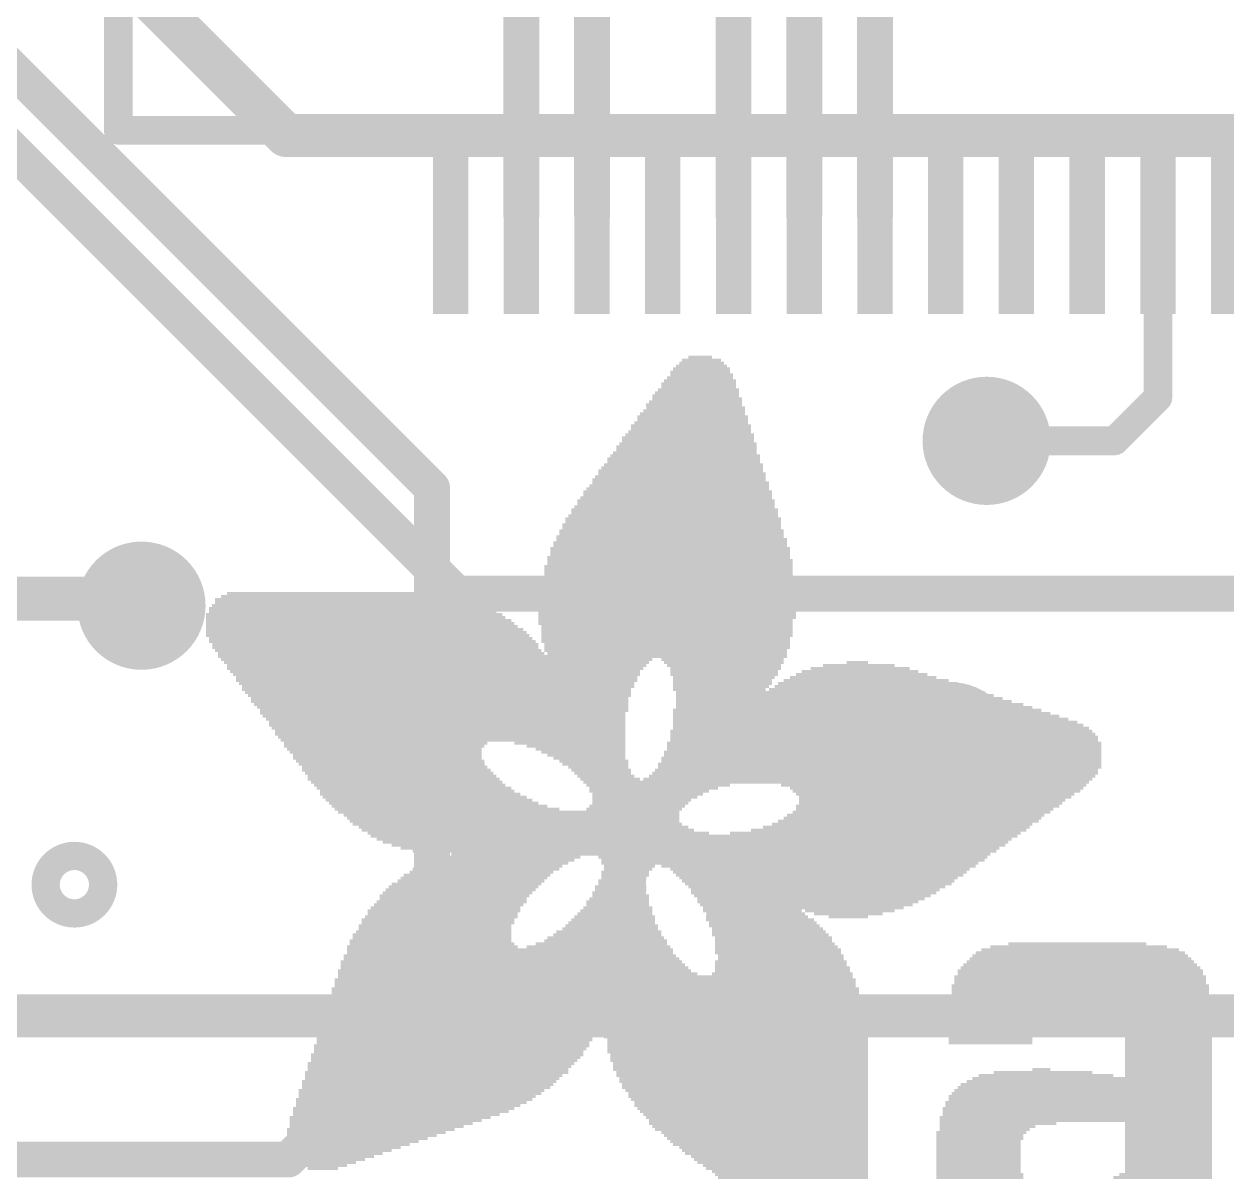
# Model space of a CAD drawing. Extents: x -59 to 59, y -28 to 22.
# Drawn here: x 23.53 to 32.04, y -19.95 to -11.79 of the extents above; entities that cross this region are included whole.
import ezdxf

# ---------------------------------------------------------------- set-up
doc = ezdxf.new("R2010")
doc.units = 0
for name, color, linetype in [('1', 12, 'CONTINUOUS'), ('16', 5, 'CONTINUOUS'), ('18', 110, 'CONTINUOUS'), ('200', 132, 'CONTINUOUS'), ('21', 40, 'CONTINUOUS'), ('51', 253, 'CONTINUOUS')]:
    doc.layers.add(name, color=color, linetype=linetype)

# ---------------------------------------------------------------- blocks, each defined once
blk = doc.blocks.new('RECT')
blk.add_solid([(-0.5, -0.5), (0.5, -0.5), (-0.5, 0.5), (0.5, 0.5)])
blk = doc.blocks.new('ROUNDV')
at = {"const_width": 0.5}
blk.add_lwpolyline([(0, -0.25, 1), (0, 0.25, 1), (0, -0.25)], format="xyb", dxfattribs=at)

msp = doc.modelspace()

# ---------------------------------------------------------------- linework, layer by layer
at = {"layer": '1'}
for points, const_width in [([(27.0475, -9.3855), (27.0475, -13.136)], 0.254), ([(28.5475, -13.136), (28.5475, -9.727)], 0.254), ([(27.5475, -13.136), (27.5475, -10.0804)], 0.254), ([(29.0475, -13.136), (29.0475, -11.005)], 0.254), ([(29.5475, -13.136), (29.5475, -11.6205)], 0.254), ([(26.416, -15.0655), (23.352, -12.0015)], 0.254), ([(31.5475, -13.136), (31.5475, -14.4265)], 0.2032), ([(31.5475, -14.4265), (31.242, -14.732)], 0.2032), ([(31.242, -14.732), (30.337, -14.732)], 0.2032), ([(26.416, -18.796), (26.416, -15.0655)], 0.254), ([(22.9875, -15.8195), (24.2841, -15.8195)], 0.254), ([(24.2841, -15.8195), (24.3618, -15.8972)], 0.254), ([(25.4, -19.812), (26.416, -18.796)], 0.254), ([(19.812, -19.812), (25.4, -19.812)], 0.254)]:
    msp.add_lwpolyline(points, dxfattribs=dict(at, const_width=const_width))
for points, const_width in [([(26.984, -13.136, 1), (27.111, -13.136)], 0.127), ([(27.484, -13.136, 1), (27.611, -13.136)], 0.127), ([(28.484, -13.136, 1), (28.611, -13.136)], 0.127), ([(28.984, -13.136, 1), (29.111, -13.136)], 0.127), ([(29.484, -13.136, 1), (29.611, -13.136)], 0.127), ([(31.5983, -13.136, 1), (31.4967, -13.136)], 0.1016), ([(31.5834, -14.4624, 1), (31.5116, -14.3906)], 0.1016), ([(31.4967, -14.4265, 1), (31.5983, -14.4265)], 0.1016), ([(30.337, -14.6812, 1), (30.337, -14.7828)], 0.1016), ([(31.2061, -14.6961, 1), (31.2779, -14.7679)], 0.1016), ([(31.242, -14.7828, 1), (31.242, -14.6812)], 0.1016), ([(26.4795, -15.0655, 1), (26.3525, -15.0655)], 0.127), ([(26.3711, -15.1104, 1), (26.4609, -15.0206)], 0.127), ([(24.329, -15.7746, 1), (24.2392, -15.8644)], 0.127), ([(24.2841, -15.883, 1), (24.2841, -15.756)], 0.127), ([(24.3169, -15.9421, 1), (24.4067, -15.8523)], 0.127), ([(26.4609, -18.8409, 1), (26.3711, -18.7511)], 0.127), ([(26.3525, -18.796, 1), (26.4795, -18.796)], 0.127), ([(25.3551, -19.7671, 1), (25.4449, -19.8569)], 0.127), ([(25.4, -19.8755, 1), (25.4, -19.7485)], 0.127)]:
    msp.add_lwpolyline(points, format="xyb", dxfattribs=dict(at, const_width=const_width))
at = {"layer": '16'}
for points, const_width in [([(25.384, -12.573), (20.685, -7.874)], 0.3048), ([(26.5905, -15.8115), (22.2725, -11.4935)], 0.254), ([(38.211, -12.573), (25.384, -12.573)], 0.3048), ([(26.5905, -15.8115), (37.0045, -15.8115)], 0.254), ([(24.3396, -15.875), (17.7684, -15.875)], 0.254), ([(24.3618, -15.8972), (24.3396, -15.875)], 0.254), ([(21.59, -18.796), (37.338, -18.796)], 0.3048)]:
    msp.add_lwpolyline(points, dxfattribs=dict(at, const_width=const_width))
for points, const_width in [([(25.384, -12.4968, 1), (25.384, -12.6492)], 0.1524), ([(25.3301, -12.6269, 1), (25.4379, -12.5191)], 0.1524), ([(26.5905, -15.748, 1), (26.5905, -15.875)], 0.127), ([(26.5456, -15.8564, 1), (26.6354, -15.7666)], 0.127), ([(24.3845, -15.8301, 1), (24.2947, -15.9199)], 0.127), ([(24.3169, -15.9421, 1), (24.4067, -15.8523)], 0.127), ([(24.3396, -15.9385, 1), (24.3396, -15.8115)], 0.127)]:
    msp.add_lwpolyline(points, format="xyb", dxfattribs=dict(at, const_width=const_width))
at = {"layer": '21', "const_width": 0.2032}
for points in [[(24.1975, -12.536), (24.1975, -11.336)], [(25.3975, -12.536), (24.1975, -12.536)]]:
    msp.add_lwpolyline(points, dxfattribs=at)
at = {"layer": '21'}
for points, const_width in [([(24.1975, -12.4852, 1), (24.1975, -12.5868)], 0.1016), ([(24.1467, -12.536, 1), (24.2483, -12.536)], 0.1016), ([(25.3975, -12.5868, 1), (25.3975, -12.4852)], 0.1016), ([(23.8875, -17.9695, 1), (23.8875, -17.7695, 1), (23.8875, -17.9695)], 0.4064)]:
    msp.add_lwpolyline(points, format="xyb", dxfattribs=dict(at, const_width=const_width))
at = {"layer": '51', "const_width": 0.2032}
for points in [[(24.1975, -12.536), (24.1975, -8.136)], [(39.2975, -12.536), (24.1975, -12.536)]]:
    msp.add_lwpolyline(points, dxfattribs=at)
at = {"layer": '51', "const_width": 0.1016}
for points in [[(24.1975, -12.4852, 1), (24.1975, -12.5868)], [(24.1467, -12.536, 1), (24.2483, -12.536)]]:
    msp.add_lwpolyline(points, format="xyb", dxfattribs=at)

# ---------------------------------------------------------------- block references
at = {"layer": '1', "xscale": 0.25, "yscale": 1.4, "rotation": 180}
for p in [(26.5475, -13.136), (27.0475, -13.136), (27.5475, -13.136), (28.0475, -13.136), (28.5475, -13.136), (29.0475, -13.136), (29.5475, -13.136), (30.0475, -13.136), (30.5475, -13.136), (31.0475, -13.136), (31.5475, -13.136), (32.0475, -13.136)]:
    msp.add_blockref('RECT', p, dxfattribs=at)
at = {"layer": '18', "xscale": 0.9064, "yscale": 0.9064}
for p in [(30.337, -14.732), (30.337, -14.732), (24.3618, -15.8972), (24.3618, -15.8972), (30.083, -16.891), (30.083, -16.891)]:
    msp.add_blockref('ROUNDV', p, dxfattribs=at)
at = {"layer": '200'}
for p, xscale, yscale in [((28.321, -14.2028), 0.3607, 0.0211), ((28.3223, -14.1817), 0.3175, 0.0211), ((28.321, -14.1605), 0.2743, 0.0213), ((28.3108, -14.1393), 0.1676, 0.0211), ((28.3108, -14.2875), 0.4674, 0.0213), ((28.3108, -14.2452), 0.4216, 0.0211), ((28.3223, -14.2663), 0.4445, 0.0211), ((28.321, -14.224), 0.4013, 0.0213), ((28.2994, -14.3722), 0.5715, 0.0211), ((28.3007, -14.3298), 0.5283, 0.0211), ((28.3007, -14.351), 0.5283, 0.0213), ((28.3108, -14.3087), 0.508, 0.0211), ((28.2791, -14.4568), 0.6579, 0.0211), ((28.2905, -14.4357), 0.635, 0.0211), ((28.2791, -14.4145), 0.6121, 0.0213), ((28.2893, -14.3933), 0.5918, 0.0211), ((28.2575, -14.5415), 0.7417, 0.0213), ((28.2689, -14.5203), 0.7188, 0.0211), ((28.2689, -14.478), 0.6782, 0.0213), ((28.2791, -14.4992), 0.6985, 0.0211), ((28.2473, -14.6262), 0.8484, 0.0211), ((28.2473, -14.605), 0.8026, 0.0213), ((28.2575, -14.5627), 0.7823, 0.0211), ((28.2575, -14.5838), 0.7823, 0.0211), ((28.2258, -14.7108), 0.9322, 0.0211), ((28.2372, -14.6897), 0.9093, 0.0211), ((28.2372, -14.6685), 0.8687, 0.0213), ((28.2473, -14.6473), 0.8484, 0.0211), ((28.2156, -14.7743), 0.9931, 0.0211), ((28.2156, -14.7955), 0.9931, 0.0213), ((28.2258, -14.7532), 0.9728, 0.0211), ((28.2258, -14.732), 0.9322, 0.0213), ((28.1953, -14.859), 1.0795, 0.0213), ((28.1953, -14.8802), 1.0795, 0.0211), ((28.2054, -14.8378), 1.0592, 0.0211), ((28.2042, -14.8167), 1.016, 0.0211), ((28.1838, -14.9648), 1.1836, 0.0211), ((28.1737, -14.9437), 1.1633, 0.0211), ((28.1838, -14.9225), 1.143, 0.0213), ((28.194, -14.9013), 1.1227, 0.0211), ((28.1635, -15.0495), 1.27, 0.0213), ((28.1623, -15.0072), 1.2268, 0.0211), ((28.1737, -15.0283), 1.2497, 0.0211), ((28.1724, -14.986), 1.2065, 0.0213), ((28.1419, -15.1342), 1.3538, 0.0211), ((28.1521, -15.0918), 1.3335, 0.0211), ((28.1521, -15.113), 1.3335, 0.0213), ((28.1521, -15.0707), 1.2929, 0.0211), ((28.1318, -15.2188), 1.4605, 0.0211), ((28.1305, -15.1977), 1.4173, 0.0211), ((28.1407, -15.1553), 1.397, 0.0211), ((28.1407, -15.1765), 1.397, 0.0213), ((28.1203, -15.2823), 1.524, 0.0211), ((28.1203, -15.3035), 1.524, 0.0213), ((28.1203, -15.2612), 1.4834, 0.0211), ((28.1318, -15.24), 1.4605, 0.0213), ((28.1089, -15.367), 1.5875, 0.0213), ((28.1089, -15.3882), 1.5875, 0.0211), ((28.1102, -15.3247), 1.5443, 0.0211), ((28.1102, -15.3458), 1.5443, 0.0211), ((28.1, -15.4517), 1.651, 0.0211), ((28.1, -15.4728), 1.651, 0.0211), ((28.0988, -15.4093), 1.6078, 0.0211), ((28.1102, -15.4305), 1.6307, 0.0213), ((28.0886, -15.5575), 1.7145, 0.0213), ((28.0988, -15.494), 1.6942, 0.0213), ((28.0988, -15.5152), 1.6942, 0.0211), ((28.0988, -15.5363), 1.6942, 0.0211), ((28.0886, -15.621), 1.7551, 0.0213), ((28.0886, -15.6422), 1.7551, 0.0211), ((28.0988, -15.5787), 1.7348, 0.0211), ((28.0988, -15.5998), 1.7348, 0.0211), ((28.0772, -15.7057), 1.778, 0.0211), ((28.0772, -15.7268), 1.778, 0.0211), ((28.0886, -15.6633), 1.7551, 0.0211), ((28.0886, -15.6845), 1.7551, 0.0213), ((25.7073, -15.8115), 1.4834, 0.0213), ((28.0886, -15.748), 1.8009, 0.0213), ((28.0886, -15.7692), 1.8009, 0.0211), ((28.0886, -15.7903), 1.8009, 0.0211), ((28.0886, -15.8115), 1.8009, 0.0213), ((25.814, -15.8962), 1.905, 0.0211), ((25.7708, -15.8538), 1.778, 0.0211), ((25.8026, -15.875), 1.8415, 0.0213), ((25.7505, -15.8327), 1.651, 0.0211), ((28.0784, -15.8327), 1.8212, 0.0211), ((28.0784, -15.8538), 1.8212, 0.0211), ((28.0784, -15.875), 1.8212, 0.0213), ((28.0784, -15.8962), 1.8212, 0.0211), ((25.8661, -15.9597), 2.0955, 0.0211), ((25.8763, -15.9808), 2.1158, 0.0211), ((25.8343, -15.9173), 1.9914, 0.0211), ((25.8547, -15.9385), 2.032, 0.0213), ((28.0784, -15.9173), 1.8212, 0.0211), ((28.0784, -15.9385), 1.8212, 0.0213), ((28.0784, -15.9597), 1.8212, 0.0211), ((28.0784, -15.9808), 1.8212, 0.0211), ((25.8978, -16.002), 2.159, 0.0213), ((25.9194, -16.0443), 2.2022, 0.0211), ((25.908, -16.0232), 2.1793, 0.0211), ((25.9398, -16.0655), 2.2428, 0.0213), ((28.067, -16.002), 1.7983, 0.0213), ((28.067, -16.0232), 1.7983, 0.0211), ((28.0772, -16.0443), 1.778, 0.0211), ((28.0772, -16.0655), 1.778, 0.0213), ((25.9512, -16.0867), 2.2657, 0.0211), ((25.9613, -16.1078), 2.286, 0.0211), ((25.9931, -16.1502), 2.3089, 0.0211), ((25.9817, -16.129), 2.286, 0.0213), ((28.0772, -16.0867), 1.778, 0.0211), ((28.0772, -16.1078), 1.778, 0.0211), ((28.067, -16.129), 1.7577, 0.0213), ((28.067, -16.1502), 1.7577, 0.0211), ((26.0147, -16.1713), 2.3063, 0.0211), ((26.0147, -16.1925), 2.3063, 0.0213), ((26.035, -16.2137), 2.3063, 0.0211), ((26.0566, -16.2348), 2.3089, 0.0211), ((28.0784, -16.1713), 1.7348, 0.0211), ((28.0784, -16.1925), 1.7348, 0.0213), ((28.0683, -16.2137), 1.7145, 0.0211), ((28.0784, -16.2348), 1.6942, 0.0211), ((26.9138, -16.256), 4.0234, 0.0213), ((26.449, -16.2772), 3.048, 0.0211), ((26.4478, -16.2983), 3.0048, 0.0211), ((26.4478, -16.3195), 2.9642, 0.0213), ((28.4696, -16.2772), 0.8661, 0.0211), ((28.4798, -16.2983), 0.8458, 0.0211), ((28.4798, -16.3195), 0.8052, 0.0213), ((29.4335, -16.3195), 0.508, 0.0213), ((29.4221, -16.2983), 0.1499, 0.0211), ((26.4376, -16.3407), 2.9439, 0.0211), ((26.4376, -16.3618), 2.8981, 0.0211), ((26.4478, -16.383), 2.8778, 0.0213), ((26.4478, -16.4042), 2.8372, 0.0211), ((28.4912, -16.3407), 0.7823, 0.0211), ((28.481, -16.3618), 0.762, 0.0211), ((28.481, -16.383), 0.762, 0.0213), ((28.4798, -16.4042), 0.7188, 0.0211), ((29.464, -16.4042), 1.0363, 0.0211), ((29.4538, -16.383), 0.9296, 0.0213), ((29.4424, -16.3618), 0.8255, 0.0211), ((29.4424, -16.3407), 0.6985, 0.0211), ((26.4478, -16.4253), 2.8372, 0.0211), ((26.449, -16.4465), 2.794, 0.0213), ((26.4592, -16.4677), 2.7737, 0.0211), ((26.4478, -16.4888), 2.7508, 0.0211), ((28.4696, -16.4253), 0.6985, 0.0211), ((28.4696, -16.4465), 0.6985, 0.0213), ((28.4594, -16.4677), 0.6782, 0.0211), ((28.448, -16.4888), 0.6553, 0.0211), ((29.5288, -16.4888), 1.4605, 0.0211), ((29.5173, -16.4677), 1.3564, 0.0211), ((29.497, -16.4465), 1.27, 0.0213), ((29.4856, -16.4253), 1.1659, 0.0211), ((26.4579, -16.51), 2.7305, 0.0213), ((26.4693, -16.5312), 2.7076, 0.0211), ((26.4693, -16.5523), 2.667, 0.0211), ((26.4693, -16.5735), 2.667, 0.0213), ((29.2633, -16.5312), 2.2454, 0.0211), ((29.3268, -16.5735), 2.3724, 0.0213), ((29.2316, -16.51), 2.1819, 0.0213), ((29.2951, -16.5523), 2.3089, 0.0211), ((26.4795, -16.5947), 2.6467, 0.0211), ((26.4909, -16.6158), 2.6238, 0.0211), ((26.4909, -16.6582), 2.5832, 0.0211), ((26.5011, -16.637), 2.6035, 0.0213), ((29.4538, -16.6582), 2.667, 0.0211), ((29.4221, -16.637), 2.6035, 0.0213), ((29.3688, -16.5947), 2.4562, 0.0211), ((29.4005, -16.6158), 2.5197, 0.0211), ((26.5011, -16.6793), 2.5629, 0.0211), ((26.5125, -16.7005), 2.54, 0.0213), ((26.5227, -16.7217), 2.5197, 0.0211), ((26.5227, -16.7428), 2.5197, 0.0211), ((29.5173, -16.7005), 2.794, 0.0213), ((29.5491, -16.7217), 2.8575, 0.0211), ((29.5707, -16.7428), 2.9007, 0.0211), ((29.4856, -16.6793), 2.7305, 0.0211), ((26.5328, -16.764), 2.4994, 0.0213), ((26.5443, -16.7852), 2.4765, 0.0211), ((26.5443, -16.8063), 2.4765, 0.0211), ((26.5544, -16.8275), 2.4562, 0.0213), ((26.5646, -16.8487), 2.4359, 0.0211), ((29.6024, -16.8063), 3.0048, 0.0211), ((29.6126, -16.8275), 3.0251, 0.0213), ((29.6126, -16.8487), 3.0251, 0.0211), ((29.5923, -16.7852), 2.9845, 0.0211), ((29.591, -16.764), 2.9413, 0.0213), ((26.0883, -16.8698), 1.4376, 0.0211), ((26.0782, -16.891), 1.4173, 0.0213), ((26.0782, -16.9122), 1.3767, 0.0211), ((26.0883, -16.9333), 1.3564, 0.0211), ((27.3901, -16.8698), 0.7849, 0.0211), ((27.4333, -16.891), 0.6985, 0.0213), ((27.465, -16.9122), 0.635, 0.0211), ((27.4853, -16.9333), 0.5944, 0.0211), ((29.6024, -16.9333), 3.0912, 0.0211), ((29.6126, -16.8698), 3.0709, 0.0211), ((29.6126, -16.891), 3.0709, 0.0213), ((29.6126, -16.9122), 3.0709, 0.0211), ((26.0998, -16.9545), 1.3335, 0.0213), ((26.0998, -16.9757), 1.3335, 0.0211), ((26.1201, -16.9968), 1.3335, 0.0211), ((26.1303, -17.018), 1.3132, 0.0213), ((27.5069, -16.9545), 0.5512, 0.0213), ((27.5285, -16.9757), 0.508, 0.0211), ((27.559, -16.9968), 0.4877, 0.0211), ((27.5704, -17.018), 0.4648, 0.0213), ((29.5808, -17.018), 3.1344, 0.0213), ((29.5923, -16.9757), 3.1115, 0.0211), ((29.5923, -16.9968), 3.1115, 0.0211), ((29.6024, -16.9545), 3.0912, 0.0213), ((26.1518, -17.0392), 1.3106, 0.0211), ((26.1633, -17.0603), 1.3335, 0.0211), ((26.1836, -17.0815), 1.3335, 0.0213), ((26.2039, -17.1027), 1.3335, 0.0211), ((27.5907, -17.0392), 0.4242, 0.0211), ((27.6123, -17.0603), 0.4216, 0.0211), ((27.6225, -17.0815), 0.4013, 0.0213), ((27.6441, -17.1027), 0.4039, 0.0211), ((29.5275, -17.1027), 3.1547, 0.0211), ((29.5491, -17.0815), 3.1521, 0.0213), ((29.5593, -17.0603), 3.1318, 0.0211), ((29.5808, -17.0392), 3.1344, 0.0211), ((26.2153, -17.1238), 1.3564, 0.0211), ((26.2369, -17.145), 1.3538, 0.0213), ((26.2573, -17.1662), 1.3538, 0.0211), ((26.289, -17.1873), 1.3767, 0.0211), ((27.6758, -17.1238), 0.4216, 0.0211), ((29.2735, -17.145), 3.5763, 0.0213), ((28.0137, -17.1662), 1.016, 0.0211), ((27.9832, -17.1873), 0.9093, 0.0211), ((29.497, -17.1238), 3.175, 0.0211), ((29.9618, -17.1662), 2.159, 0.0211), ((29.9834, -17.1873), 2.0752, 0.0211), ((26.3106, -17.2085), 1.3741, 0.0213), ((26.3322, -17.2297), 1.4173, 0.0211), ((26.3639, -17.2508), 1.4402, 0.0211), ((26.3944, -17.272), 1.4605, 0.0213), ((27.9514, -17.2085), 0.8458, 0.0213), ((27.9197, -17.2508), 0.7417, 0.0211), ((27.8981, -17.272), 0.6985, 0.0213), ((27.94, -17.2297), 0.7823, 0.0211), ((29.9822, -17.2085), 2.032, 0.0213), ((29.9733, -17.2297), 1.9685, 0.0211), ((29.9517, -17.272), 1.8847, 0.0213), ((29.972, -17.2508), 1.9253, 0.0211), ((26.4274, -17.2932), 1.4808, 0.0211), ((26.4693, -17.3143), 1.524, 0.0211), ((26.5214, -17.3355), 1.5875, 0.0213), ((26.957, -17.3567), 2.413, 0.0211), ((27.8448, -17.3355), 0.6782, 0.0213), ((27.8663, -17.3143), 0.6756, 0.0211), ((27.8879, -17.2932), 0.6782, 0.0211), ((29.8768, -17.3567), 1.8212, 0.0211), ((29.9199, -17.3143), 1.8618, 0.0211), ((29.8983, -17.3355), 1.8186, 0.0213), ((29.9403, -17.2932), 1.8618, 0.0211), ((26.9773, -17.3778), 2.3724, 0.0211), ((26.9888, -17.399), 2.3495, 0.0213), ((26.9989, -17.4202), 2.3292, 0.0211), ((27.0192, -17.4413), 2.3292, 0.0211), ((29.7396, -17.4413), 1.8415, 0.0211), ((29.7828, -17.4202), 1.8415, 0.0211), ((29.8133, -17.399), 1.8212, 0.0213), ((29.8348, -17.3778), 1.8186, 0.0211), ((27.0624, -17.4625), 2.3292, 0.0213), ((27.0929, -17.4837), 2.3495, 0.0211), ((27.1678, -17.5048), 2.413, 0.0211), ((28.2677, -17.526), 4.572, 0.0213), ((29.5491, -17.5048), 2.0549, 0.0211), ((29.6443, -17.4837), 1.9456, 0.0211), ((29.6977, -17.4625), 1.8847, 0.0213), ((28.2689, -17.5472), 4.4882, 0.0211), ((28.2791, -17.5683), 4.4221, 0.0211), ((28.3007, -17.5895), 4.3383, 0.0213), ((28.3108, -17.6107), 4.2316, 0.0211), ((28.3426, -17.6318), 4.1275, 0.0211), ((26.924, -17.6953), 0.9957, 0.0211), ((26.9773, -17.6742), 0.9754, 0.0211), ((28.4582, -17.653), 3.81, 0.0213), ((28.9674, -17.6742), 2.7508, 0.0211), ((28.9674, -17.6953), 2.7102, 0.0211), ((26.7665, -17.78), 1.016, 0.0213), ((26.797, -17.7588), 1.0363, 0.0211), ((26.83, -17.7377), 1.016, 0.0211), ((26.8707, -17.7165), 1.016, 0.0213), ((28.9458, -17.7165), 2.667, 0.0213), ((27.7813, -17.78), 0.3378, 0.0213), ((27.813, -17.7377), 0.3607, 0.0211), ((27.8028, -17.7588), 0.3404, 0.0211), ((29.1478, -17.7377), 2.2225, 0.0211), ((29.1579, -17.7588), 2.1158, 0.0211), ((29.1579, -17.78), 2.0752, 0.0213), ((26.6598, -17.8647), 1.0566, 0.0211), ((26.6916, -17.8435), 1.0389, 0.0213), ((26.7132, -17.8223), 1.0363, 0.0211), ((26.7335, -17.8012), 1.0363, 0.0211), ((27.7609, -17.8435), 0.3378, 0.0213), ((27.7609, -17.8647), 0.3378, 0.0211), ((27.7711, -17.8223), 0.3175, 0.0211), ((27.7813, -17.8012), 0.3378, 0.0211), ((29.1567, -17.8012), 2.032, 0.0211), ((29.1478, -17.8223), 1.9685, 0.0211), ((29.1465, -17.8435), 1.9253, 0.0213), ((29.1465, -17.8647), 1.8847, 0.0211), ((26.5748, -17.9493), 1.0592, 0.0211), ((26.5963, -17.9282), 1.0566, 0.0211), ((26.6179, -17.907), 1.0592, 0.0213), ((26.6383, -17.8858), 1.0592, 0.0211), ((27.7393, -17.9282), 0.381, 0.0211), ((27.7495, -17.9493), 0.4013, 0.0211), ((27.7495, -17.8858), 0.3607, 0.0211), ((27.7495, -17.907), 0.3607, 0.0213), ((29.1363, -17.8858), 1.8186, 0.0211), ((29.1262, -17.907), 1.7577, 0.0213), ((29.1148, -17.9282), 1.7348, 0.0211), ((29.1046, -17.9493), 1.6739, 0.0211), ((26.5113, -18.034), 1.0592, 0.0213), ((26.5328, -18.0128), 1.0566, 0.0211), ((26.5544, -17.9917), 1.0592, 0.0211), ((26.5646, -17.9705), 1.0389, 0.0213), ((27.7292, -18.034), 0.4877, 0.0213), ((27.7279, -17.9917), 0.4445, 0.0211), ((27.7279, -18.0128), 0.4445, 0.0211), ((27.7393, -17.9705), 0.4216, 0.0213), ((29.0944, -17.9705), 1.6078, 0.0213), ((29.0728, -17.9917), 1.5646, 0.0211), ((29.0627, -18.0128), 1.5037, 0.0211), ((29.0411, -18.034), 1.4199, 0.0213), ((26.4579, -18.1187), 1.0795, 0.0211), ((26.4808, -18.0975), 1.0795, 0.0213), ((26.5011, -18.0552), 1.0795, 0.0211), ((26.4909, -18.0763), 1.0592, 0.0211), ((27.6974, -18.1187), 0.5918, 0.0211), ((27.7076, -18.0975), 0.5715, 0.0213), ((27.7076, -18.0763), 0.5309, 0.0211), ((27.719, -18.0552), 0.508, 0.0211), ((28.6804, -18.0552), 0.6985, 0.0211), ((28.7033, -18.0763), 0.6985, 0.0211), ((28.7134, -18.0975), 0.7188, 0.0213), ((28.735, -18.1187), 0.762, 0.0211), ((29.37, -18.0552), 0.635, 0.0211), ((29.3586, -18.0763), 0.4851, 0.0211), ((29.3586, -18.0975), 0.2769, 0.0213), ((26.4274, -18.2033), 1.0998, 0.0211), ((26.4376, -18.161), 1.0795, 0.0213), ((26.4376, -18.1822), 1.0795, 0.0211), ((26.4579, -18.1398), 1.0795, 0.0211), ((27.6657, -18.2033), 0.7417, 0.0211), ((27.6758, -18.1822), 0.6756, 0.0211), ((27.686, -18.161), 0.6553, 0.0213), ((27.686, -18.1398), 0.6147, 0.0211), ((28.7553, -18.1398), 0.762, 0.0211), ((28.7655, -18.161), 0.7823, 0.0213), ((28.7871, -18.1822), 0.7849, 0.0211), ((28.7973, -18.2033), 0.8052, 0.0211), ((26.4058, -18.2668), 1.143, 0.0211), ((26.416, -18.288), 1.1633, 0.0213), ((26.416, -18.2245), 1.1227, 0.0213), ((26.416, -18.2457), 1.1227, 0.0211), ((27.6123, -18.288), 0.9296, 0.0213), ((27.6441, -18.2668), 0.8661, 0.0211), ((27.6441, -18.2457), 0.8255, 0.0211), ((27.6555, -18.2245), 0.762, 0.0213), ((28.8074, -18.2245), 0.8255, 0.0213), ((28.8404, -18.288), 0.8458, 0.0213), ((28.8303, -18.2457), 0.8255, 0.0211), ((28.8303, -18.2668), 0.8255, 0.0211), ((30.9778, -18.288), 0.9754, 0.0213), ((26.9659, -18.3727), 2.3495, 0.0211), ((26.9672, -18.3303), 2.3063, 0.0211), ((26.9672, -18.3515), 2.3063, 0.0213), ((26.4173, -18.3092), 1.2065, 0.0211), ((27.592, -18.3092), 1.016, 0.0211), ((28.8506, -18.3092), 0.8661, 0.0211), ((28.862, -18.3303), 0.889, 0.0211), ((28.862, -18.3515), 0.889, 0.0213), ((28.8823, -18.3727), 0.889, 0.0211), ((30.9982, -18.3727), 1.524, 0.0211), ((30.9994, -18.3515), 1.4808, 0.0213), ((30.9982, -18.3303), 1.397, 0.0211), ((30.988, -18.3092), 1.2497, 0.0211), ((26.9773, -18.415), 2.413, 0.0213), ((26.9875, -18.4362), 2.4333, 0.0211), ((26.9989, -18.4573), 2.4562, 0.0211), ((26.9773, -18.3938), 2.3724, 0.0211), ((28.8823, -18.415), 0.9296, 0.0213), ((28.8823, -18.4362), 0.9296, 0.0211), ((28.8938, -18.4573), 0.9525, 0.0211), ((28.8823, -18.3938), 0.889, 0.0211), ((30.9994, -18.4573), 1.6942, 0.0211), ((30.9982, -18.4362), 1.651, 0.0211), ((30.9994, -18.415), 1.6078, 0.0213), ((30.9994, -18.3938), 1.5672, 0.0211), ((27.5692, -18.542), 3.683, 0.0213), ((26.9989, -18.4785), 2.4968, 0.0213), ((27.0205, -18.4997), 2.54, 0.0211), ((27.5704, -18.5208), 3.6398, 0.0211), ((28.8925, -18.4997), 0.9957, 0.0211), ((28.8938, -18.4785), 0.9525, 0.0213), ((30.9982, -18.5208), 1.778, 0.0211), ((30.9982, -18.542), 1.778, 0.0213), ((30.9994, -18.4785), 1.7348, 0.0213), ((30.9994, -18.4997), 1.7348, 0.0211), ((27.5704, -18.6055), 3.7262, 0.0213), ((27.5704, -18.6267), 3.7262, 0.0211), ((27.5692, -18.5632), 3.683, 0.0211), ((27.5692, -18.5843), 3.683, 0.0211), ((30.9994, -18.5843), 1.8212, 0.0211), ((30.9994, -18.6055), 1.8212, 0.0213), ((30.9994, -18.6267), 1.8212, 0.0211), ((30.9982, -18.5632), 1.778, 0.0211), ((27.5704, -18.6902), 3.7668, 0.0211), ((27.5704, -18.7113), 3.7668, 0.0211), ((27.5704, -18.6478), 3.7262, 0.0211), ((27.5704, -18.669), 3.7262, 0.0213), ((30.9994, -18.7113), 1.8618, 0.0211), ((30.9994, -18.6478), 1.8212, 0.0211), ((30.9994, -18.669), 1.8212, 0.0213), ((31.0096, -18.6902), 1.8415, 0.0211), ((27.559, -18.7537), 3.7897, 0.0211), ((26.6383, -18.7748), 1.9482, 0.0211), ((26.6383, -18.796), 1.9482, 0.0213), ((27.5704, -18.7325), 3.7668, 0.0213), ((28.5534, -18.7748), 1.8415, 0.0211), ((28.5534, -18.796), 1.8415, 0.0213), ((30.9994, -18.7325), 1.8618, 0.0213), ((30.9994, -18.7537), 1.8618, 0.0211), ((30.386, -18.7748), 0.635, 0.0211), ((30.3746, -18.796), 0.6121, 0.0213), ((31.5913, -18.7748), 0.6782, 0.0211), ((31.6128, -18.796), 0.635, 0.0213), ((26.6078, -18.8807), 1.9685, 0.0211), ((26.6179, -18.8383), 1.9482, 0.0211), ((26.6179, -18.8595), 1.9482, 0.0213), ((26.6281, -18.8172), 1.9685, 0.0211), ((28.5534, -18.8172), 1.8415, 0.0211), ((28.5534, -18.8383), 1.8415, 0.0211), ((28.5534, -18.8595), 1.8415, 0.0213), ((28.5534, -18.8807), 1.8415, 0.0211), ((30.3644, -18.8383), 0.5918, 0.0211), ((30.3644, -18.8595), 0.5918, 0.0213), ((30.3644, -18.8807), 0.5918, 0.0211), ((30.3746, -18.8172), 0.6121, 0.0211), ((31.6128, -18.8172), 0.635, 0.0211), ((31.6128, -18.8383), 0.635, 0.0211), ((31.623, -18.8595), 0.6147, 0.0213), ((31.623, -18.8807), 0.6147, 0.0211), ((26.5748, -18.9442), 1.9482, 0.0211), ((26.5748, -18.9653), 1.9482, 0.0211), ((26.5963, -18.9018), 1.9456, 0.0211), ((26.5963, -18.923), 1.9456, 0.0213), ((28.5534, -18.9018), 1.8415, 0.0211), ((28.5534, -18.923), 1.8415, 0.0213), ((28.5648, -18.9442), 1.8644, 0.0211), ((28.5763, -18.9653), 1.8415, 0.0211), ((30.3644, -18.9018), 0.5918, 0.0211), ((30.3644, -18.923), 0.5918, 0.0213), ((30.3644, -18.9442), 0.5918, 0.0211), ((30.3644, -18.9653), 0.5918, 0.0211), ((31.623, -18.9018), 0.6147, 0.0211), ((31.623, -18.923), 0.6147, 0.0213), ((31.623, -18.9442), 0.6147, 0.0211), ((31.623, -18.9653), 0.6147, 0.0211), ((26.5544, -19.0077), 1.9482, 0.0211), ((26.543, -19.0288), 1.9253, 0.0211), ((26.5328, -19.05), 1.905, 0.0213), ((26.5646, -18.9865), 1.9279, 0.0213), ((28.5763, -18.9865), 1.8415, 0.0213), ((28.5763, -19.0077), 1.8415, 0.0211), ((28.5763, -19.0288), 1.8415, 0.0211), ((28.5763, -19.05), 1.8415, 0.0213), ((30.3644, -18.9865), 0.5918, 0.0213), ((31.623, -18.9865), 0.6147, 0.0213), ((31.623, -19.0077), 0.6147, 0.0211), ((31.623, -19.0288), 0.6147, 0.0211), ((31.623, -19.05), 0.6147, 0.0213), ((26.4795, -19.1347), 1.8847, 0.0211), ((26.5125, -19.0923), 1.905, 0.0211), ((26.5227, -19.0712), 1.9253, 0.0211), ((26.5011, -19.1135), 1.8821, 0.0213), ((28.5864, -19.0712), 1.8212, 0.0211), ((28.5864, -19.0923), 1.8212, 0.0211), ((28.5864, -19.1135), 1.8212, 0.0213), ((28.5966, -19.1347), 1.8009, 0.0211), ((31.623, -19.0712), 0.6147, 0.0211), ((31.623, -19.0923), 0.6147, 0.0211), ((31.623, -19.1135), 0.6147, 0.0213), ((31.623, -19.1347), 0.6147, 0.0211), ((26.4274, -19.2193), 1.8212, 0.0211), ((26.4478, -19.1982), 1.8618, 0.0211), ((26.4693, -19.1558), 1.8644, 0.0211), ((26.4579, -19.177), 1.8415, 0.0213), ((28.5966, -19.1558), 1.8009, 0.0211), ((28.5966, -19.177), 1.8009, 0.0213), ((28.608, -19.1982), 1.778, 0.0211), ((28.608, -19.2193), 1.778, 0.0211), ((30.7556, -19.2193), 0.9525, 0.0211), ((30.7353, -19.1982), 0.6985, 0.0211), ((30.7238, -19.177), 0.127, 0.0213), ((31.623, -19.1558), 0.6147, 0.0211), ((31.623, -19.177), 0.6147, 0.0213), ((31.623, -19.1982), 0.6147, 0.0211), ((31.623, -19.2193), 0.6147, 0.0211), ((26.3855, -19.2828), 1.778, 0.0211), ((26.3741, -19.304), 1.7551, 0.0213), ((26.3957, -19.2617), 1.7983, 0.0211), ((26.416, -19.2405), 1.7983, 0.0213), ((28.6182, -19.2405), 1.7577, 0.0213), ((28.6182, -19.2617), 1.7577, 0.0211), ((28.6283, -19.2828), 1.7374, 0.0211), ((28.6283, -19.304), 1.7374, 0.0213), ((31.0312, -19.304), 1.7983, 0.0213), ((31.0413, -19.2828), 1.778, 0.0211), ((31.0629, -19.2617), 1.7348, 0.0211), ((31.0833, -19.2405), 1.6942, 0.0213), ((26.289, -19.3887), 1.6713, 0.0211), ((26.3423, -19.3252), 1.7374, 0.0211), ((26.3309, -19.3463), 1.7145, 0.0211), ((26.3106, -19.3675), 1.6739, 0.0213), ((28.6398, -19.3252), 1.7145, 0.0211), ((28.6499, -19.3463), 1.6942, 0.0211), ((28.6499, -19.3675), 1.6942, 0.0213), ((28.6601, -19.3887), 1.6739, 0.0211), ((30.9994, -19.3675), 1.8618, 0.0213), ((30.9994, -19.3887), 1.8618, 0.0211), ((31.0096, -19.3463), 1.8415, 0.0211), ((31.0198, -19.3252), 1.8212, 0.0211), ((26.2153, -19.4522), 1.5646, 0.0211), ((26.195, -19.4733), 1.524, 0.0211), ((26.2687, -19.4098), 1.6307, 0.0211), ((26.2471, -19.431), 1.5875, 0.0213), ((28.6715, -19.4098), 1.651, 0.0211), ((28.6715, -19.431), 1.651, 0.0213), ((28.6817, -19.4522), 1.6307, 0.0211), ((28.6918, -19.4733), 1.6104, 0.0211), ((30.9778, -19.4522), 1.905, 0.0211), ((30.9778, -19.4733), 1.905, 0.0211), ((30.988, -19.4098), 1.8847, 0.0211), ((30.988, -19.431), 1.8847, 0.0213), ((26.0883, -19.5368), 1.3564, 0.0211), ((26.0566, -19.558), 1.2929, 0.0213), ((26.1201, -19.5157), 1.4199, 0.0211), ((26.1633, -19.4945), 1.4605, 0.0213), ((28.7033, -19.4945), 1.5875, 0.0213), ((28.7134, -19.5157), 1.5672, 0.0211), ((28.7236, -19.5368), 1.5469, 0.0211), ((28.7236, -19.558), 1.5469, 0.0213), ((30.9677, -19.5157), 1.9253, 0.0211), ((30.9677, -19.5368), 1.9253, 0.0211), ((30.4178, -19.558), 0.8255, 0.0213), ((30.9778, -19.4945), 1.905, 0.0213), ((31.623, -19.558), 0.6147, 0.0213), ((25.9829, -19.6003), 1.1862, 0.0211), ((25.9512, -19.6215), 1.1227, 0.0213), ((25.9194, -19.6427), 1.0592, 0.0211), ((26.0248, -19.5792), 1.2294, 0.0211), ((28.735, -19.5792), 1.524, 0.0211), ((28.7452, -19.6003), 1.5037, 0.0211), ((28.7668, -19.6215), 1.4605, 0.0213), ((28.7769, -19.6427), 1.4402, 0.0211), ((30.2997, -19.6215), 0.635, 0.0213), ((30.2895, -19.6427), 0.6147, 0.0211), ((30.3428, -19.5792), 0.6756, 0.0211), ((30.3225, -19.6003), 0.635, 0.0211), ((31.623, -19.5792), 0.6147, 0.0211), ((31.623, -19.6003), 0.6147, 0.0211), ((31.623, -19.6215), 0.6147, 0.0213), ((31.623, -19.6427), 0.6147, 0.0211), ((25.8877, -19.6638), 0.9957, 0.0211), ((25.8559, -19.685), 0.9322, 0.0213), ((25.7924, -19.7273), 0.8052, 0.0211), ((25.8242, -19.7062), 0.8687, 0.0211), ((28.7871, -19.6638), 1.4199, 0.0211), ((28.7985, -19.685), 1.397, 0.0213), ((28.8087, -19.7062), 1.3767, 0.0211), ((28.8303, -19.7273), 1.3335, 0.0211), ((30.2793, -19.685), 0.5944, 0.0213), ((30.2793, -19.7062), 0.5944, 0.0211), ((30.2793, -19.7273), 0.5944, 0.0211), ((30.2895, -19.6638), 0.6147, 0.0211), ((31.623, -19.6638), 0.6147, 0.0211), ((31.623, -19.685), 0.6147, 0.0213), ((31.623, -19.7062), 0.6147, 0.0211), ((31.623, -19.7273), 0.6147, 0.0211), ((25.7708, -19.7485), 0.7214, 0.0213), ((25.7391, -19.7697), 0.6579, 0.0211), ((25.7188, -19.7908), 0.5715, 0.0211), ((25.6972, -19.812), 0.4877, 0.0213), ((28.8404, -19.7485), 1.3132, 0.0213), ((28.8506, -19.7697), 1.2929, 0.0211), ((28.8722, -19.7908), 1.2497, 0.0211), ((28.8823, -19.812), 1.2294, 0.0213), ((30.2793, -19.7485), 0.5944, 0.0213), ((30.2793, -19.7697), 0.5944, 0.0211), ((30.2793, -19.7908), 0.5944, 0.0211), ((30.2793, -19.812), 0.5944, 0.0213), ((31.623, -19.7485), 0.6147, 0.0213), ((31.623, -19.7697), 0.6147, 0.0211), ((31.623, -19.7908), 0.6147, 0.0211), ((31.623, -19.812), 0.6147, 0.0213), ((25.6756, -19.8332), 0.4039, 0.0211), ((25.6553, -19.8543), 0.3175, 0.0211), ((25.6438, -19.8755), 0.2134, 0.0213), ((28.8938, -19.8332), 1.2065, 0.0211), ((28.9141, -19.8543), 1.1659, 0.0211), ((28.9255, -19.8755), 1.143, 0.0213), ((28.9458, -19.8967), 1.1024, 0.0211), ((30.2793, -19.8332), 0.5944, 0.0211), ((30.2793, -19.8543), 0.5944, 0.0211), ((30.2793, -19.8755), 0.5944, 0.0213), ((30.2793, -19.8967), 0.5944, 0.0211), ((31.623, -19.8332), 0.6147, 0.0211), ((31.623, -19.8543), 0.6147, 0.0211), ((31.623, -19.8755), 0.6147, 0.0213), ((31.623, -19.8967), 0.6147, 0.0211), ((28.9573, -19.9178), 1.0795, 0.0211), ((28.9674, -19.939), 1.0592, 0.0213), ((30.2895, -19.9178), 0.6147, 0.0211), ((30.2895, -19.939), 0.6147, 0.0213), ((31.5811, -19.939), 0.6985, 0.0213), ((31.6027, -19.9178), 0.6553, 0.0211)]:
    msp.add_blockref('RECT', p, dxfattribs=dict(at, xscale=xscale, yscale=yscale))

doc.saveas('drawing.dxf')
